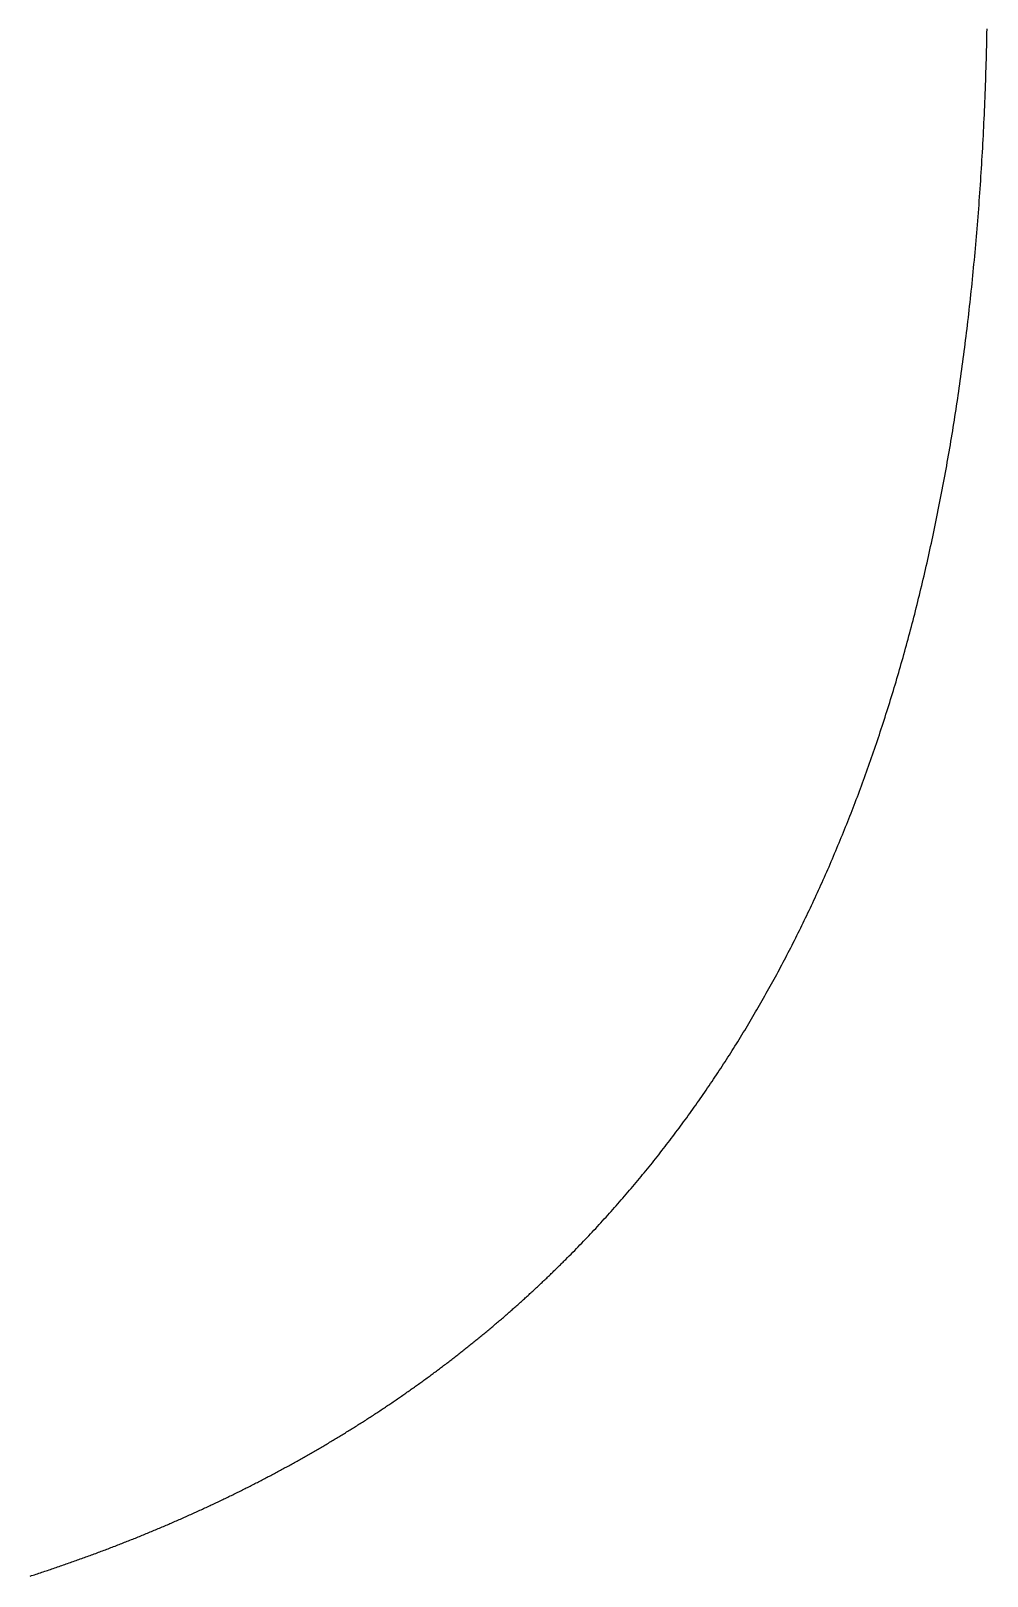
# Model space of a CAD drawing. Extents: x -14 to 314, y -178 to 13.
# Drawn here: x 275.86 to 289.74, y -176.98 to -154.53 of the extents above; entities that cross this region are included whole.
import ezdxf

# ---------------------------------------------------------------- set-up
doc = ezdxf.new("R2010")
doc.units = 0
doc.layers.add('BLACK', color=7, linetype='CONTINUOUS')

msp = doc.modelspace()

# ---------------------------------------------------------------- linework, layer by layer
at = {"layer": 'BLACK', "linetype": 'CONTINUOUS'}
for p, q in [((289.73663, -154.688118), (289.738035, -154.624765)), ((289.738035, -154.624765), (289.739363, -154.561276)), ((289.739363, -154.561276), (289.740613, -154.497653)), ((289.730244, -154.940187), (289.731955, -154.877371)), ((289.731955, -154.877371), (289.73359, -154.814421)), ((289.73359, -154.814421), (289.735149, -154.751336)), ((289.735149, -154.751336), (289.73663, -154.688118)), ((289.724653, -155.127836), (289.726593, -155.065419)), ((289.726593, -155.065419), (289.728456, -155.00287)), ((289.728456, -155.00287), (289.730244, -154.940187)), ((289.716139, -155.376178), (289.71838, -155.314291)), ((289.71838, -155.314291), (289.720547, -155.252271)), ((289.720547, -155.252271), (289.722638, -155.19012)), ((289.722638, -155.19012), (289.724653, -155.127836)), ((289.706422, -155.622417), (289.708963, -155.561053)), ((289.708963, -155.561053), (289.71143, -155.499559)), ((289.71143, -155.499559), (289.713822, -155.437934)), ((289.713822, -155.437934), (289.716139, -155.376178)), ((289.698351, -155.805725), (289.701115, -155.744752)), ((289.701115, -155.744752), (289.703806, -155.683649)), ((289.703806, -155.683649), (289.706422, -155.622417)), ((289.686553, -156.048325), (289.689613, -155.987869)), ((289.689613, -155.987869), (289.6926, -155.927283)), ((289.6926, -155.927283), (289.695512, -155.866569)), ((289.695512, -155.866569), (289.698351, -155.805725)), ((289.673581, -156.288871), (289.676934, -156.228926)), ((289.676934, -156.228926), (289.680213, -156.168854)), ((289.680213, -156.168854), (289.68342, -156.108653)), ((289.68342, -156.108653), (289.686553, -156.048325)), ((289.659442, -156.527379), (289.663086, -156.467942)), ((289.663086, -156.467942), (289.666657, -156.408378)), ((289.666657, -156.408378), (289.670155, -156.348688)), ((289.670155, -156.348688), (289.673581, -156.288871)), ((289.648079, -156.704935), (289.651939, -156.645876)), ((289.651939, -156.645876), (289.655727, -156.586691)), ((289.655727, -156.586691), (289.659442, -156.527379)), ((289.631923, -156.939923), (289.636069, -156.881363)), ((289.636069, -156.881363), (289.640144, -156.822679)), ((289.640144, -156.822679), (289.644147, -156.763869)), ((289.644147, -156.763869), (289.648079, -156.704935)), ((289.614626, -157.172922), (289.619057, -157.114857)), ((289.619057, -157.114857), (289.623416, -157.05667)), ((289.623416, -157.05667), (289.627705, -156.998358)), ((289.627705, -156.998358), (289.631923, -156.939923)), ((289.596199, -157.40395), (289.600911, -157.346377)), ((289.600911, -157.346377), (289.605553, -157.288681)), ((289.605553, -157.288681), (289.610125, -157.230863)), ((289.610125, -157.230863), (289.614626, -157.172922)), ((289.576649, -157.633025), (289.581641, -157.575938)), ((289.581641, -157.575938), (289.586564, -157.51873)), ((289.586564, -157.51873), (289.591416, -157.461401)), ((289.591416, -157.461401), (289.596199, -157.40395)), ((289.555986, -157.860162), (289.561256, -157.803558)), ((289.561256, -157.803558), (289.566456, -157.746834)), ((289.566456, -157.746834), (289.571587, -157.68999)), ((289.571587, -157.68999), (289.576649, -157.633025)), ((289.534218, -158.08538), (289.539763, -158.029255)), ((289.539763, -158.029255), (289.54524, -157.97301)), ((289.54524, -157.97301), (289.550647, -157.916646)), ((289.550647, -157.916646), (289.555986, -157.860162)), ((289.511355, -158.308695), (289.517173, -158.253044)), ((289.517173, -158.253044), (289.522923, -158.197274)), ((289.522923, -158.197274), (289.528605, -158.141387)), ((289.528605, -158.141387), (289.534218, -158.08538)), ((289.487403, -158.530123), (289.493493, -158.474942)), ((289.493493, -158.474942), (289.499514, -158.419644)), ((289.499514, -158.419644), (289.505468, -158.364228)), ((289.505468, -158.364228), (289.511355, -158.308695)), ((289.462373, -158.749682), (289.468731, -158.694967)), ((289.468731, -158.694967), (289.475022, -158.640135)), ((289.475022, -158.640135), (289.481246, -158.585188)), ((289.481246, -158.585188), (289.487403, -158.530123)), ((289.436271, -158.967387), (289.442896, -158.913133)), ((289.442896, -158.913133), (289.449455, -158.858765)), ((289.449455, -158.858765), (289.455947, -158.804281)), ((289.455947, -158.804281), (289.462373, -158.749682)), ((289.409106, -159.183254), (289.415997, -159.129458)), ((289.415997, -159.129458), (289.422821, -159.075549)), ((289.422821, -159.075549), (289.429579, -159.021525)), ((289.429579, -159.021525), (289.436271, -158.967387)), ((289.380886, -159.3973), (289.38804, -159.343958)), ((289.38804, -159.343958), (289.395128, -159.290504)), ((289.395128, -159.290504), (289.40215, -159.236936)), ((289.40215, -159.236936), (289.409106, -159.183254)), ((289.34414, -159.662321), (289.351619, -159.609541)), ((289.351619, -159.609541), (289.359034, -159.556649)), ((289.359034, -159.556649), (289.366383, -159.503645)), ((289.366383, -159.503645), (289.373668, -159.450529)), ((289.373668, -159.450529), (289.380886, -159.3973)), ((289.313575, -159.872327), (289.321313, -159.819992)), ((289.321313, -159.819992), (289.328987, -159.767546)), ((289.328987, -159.767546), (289.336596, -159.714989)), ((289.336596, -159.714989), (289.34414, -159.662321)), ((289.281979, -160.080563), (289.289974, -160.028669)), ((289.289974, -160.028669), (289.297905, -159.976665)), ((289.297905, -159.976665), (289.305772, -159.924551)), ((289.305772, -159.924551), (289.313575, -159.872327)), ((289.241048, -160.338394), (289.249361, -160.287045)), ((289.249361, -160.287045), (289.257611, -160.235589)), ((289.257611, -160.235589), (289.265798, -160.184023)), ((289.265798, -160.184023), (289.27392, -160.132348)), ((289.27392, -160.132348), (289.281979, -160.080563)), ((289.207161, -160.542705), (289.215727, -160.491789)), ((289.215727, -160.491789), (289.224231, -160.440765)), ((289.224231, -160.440765), (289.232671, -160.389633)), ((289.232671, -160.389633), (289.241048, -160.338394)), ((289.172268, -160.745296), (289.181085, -160.694808)), ((289.181085, -160.694808), (289.18984, -160.644214)), ((289.18984, -160.644214), (289.198532, -160.593513)), ((289.198532, -160.593513), (289.207161, -160.542705)), ((289.127247, -160.996139), (289.136375, -160.946182)), ((289.136375, -160.946182), (289.145442, -160.896119)), ((289.145442, -160.896119), (289.154446, -160.845951)), ((289.154446, -160.845951), (289.163388, -160.795676)), ((289.163388, -160.795676), (289.172268, -160.745296)), ((289.090114, -161.194915), (289.09949, -161.145378)), ((289.09949, -161.145378), (289.108804, -161.095737)), ((289.108804, -161.095737), (289.118056, -161.04599)), ((289.118056, -161.04599), (289.127247, -160.996139)), ((289.042315, -161.441038), (289.051997, -161.392021)), ((289.051997, -161.392021), (289.061618, -161.3429)), ((289.061618, -161.3429), (289.071178, -161.293676)), ((289.071178, -161.293676), (289.080677, -161.244348)), ((289.080677, -161.244348), (289.090114, -161.194915)), ((289.002976, -161.636075), (289.012902, -161.58747)), ((289.012902, -161.58747), (289.022767, -161.538762)), ((289.022767, -161.538762), (289.032571, -161.489952)), ((289.032571, -161.489952), (289.042315, -161.441038)), ((288.95244, -161.87757), (288.962668, -161.829474)), ((288.962668, -161.829474), (288.972835, -161.781277)), ((288.972835, -161.781277), (288.982943, -161.732979)), ((288.982943, -161.732979), (288.99299, -161.684578)), ((288.99299, -161.684578), (289.002976, -161.636075)), ((288.9004, -162.116533), (288.910928, -162.068942)), ((288.910928, -162.068942), (288.921396, -162.02125)), ((288.921396, -162.02125), (288.931804, -161.973458)), ((288.931804, -161.973458), (288.942152, -161.925564)), ((288.942152, -161.925564), (288.95244, -161.87757)), ((288.846869, -162.352994), (288.857694, -162.3059)), ((288.857694, -162.3059), (288.868459, -162.258708)), ((288.868459, -162.258708), (288.879166, -162.211416)), ((288.879166, -162.211416), (288.889813, -162.164025)), ((288.889813, -162.164025), (288.9004, -162.116533)), ((288.802977, -162.540378), (288.814039, -162.493679)), ((288.814039, -162.493679), (288.825041, -162.446883)), ((288.825041, -162.446883), (288.835984, -162.399988)), ((288.835984, -162.399988), (288.846869, -162.352994)), ((288.74679, -162.772401), (288.758145, -162.726191)), ((288.758145, -162.726191), (288.769441, -162.679884)), ((288.769441, -162.679884), (288.780678, -162.63348)), ((288.780678, -162.63348), (288.791857, -162.586978)), ((288.791857, -162.586978), (288.802977, -162.540378)), ((288.689142, -163.001997), (288.700788, -162.956271)), ((288.700788, -162.956271), (288.712376, -162.910448)), ((288.712376, -162.910448), (288.723906, -162.864529)), ((288.723906, -162.864529), (288.735377, -162.818514)), ((288.735377, -162.818514), (288.74679, -162.772401)), ((288.630045, -163.229194), (288.64198, -163.183945)), ((288.64198, -163.183945), (288.653857, -163.138602)), ((288.653857, -163.138602), (288.665677, -163.093163)), ((288.665677, -163.093163), (288.677438, -163.047628)), ((288.677438, -163.047628), (288.689142, -163.001997)), ((288.569508, -163.454017), (288.58173, -163.409241)), ((288.58173, -163.409241), (288.593895, -163.364371)), ((288.593895, -163.364371), (288.606002, -163.319406)), ((288.606002, -163.319406), (288.618052, -163.274347)), ((288.618052, -163.274347), (288.630045, -163.229194)), ((288.507542, -163.676492), (288.520049, -163.632184)), ((288.520049, -163.632184), (288.532499, -163.587782)), ((288.532499, -163.587782), (288.544892, -163.543287)), ((288.544892, -163.543287), (288.557229, -163.498699)), ((288.557229, -163.498699), (288.569508, -163.454017)), ((288.444155, -163.896646), (288.456945, -163.8528)), ((288.456945, -163.8528), (288.469679, -163.808862)), ((288.469679, -163.808862), (288.482357, -163.764831)), ((288.482357, -163.764831), (288.494978, -163.720708)), ((288.494978, -163.720708), (288.507542, -163.676492)), ((288.379358, -164.114505), (288.392429, -164.071115)), ((288.392429, -164.071115), (288.405445, -164.027635)), ((288.405445, -164.027635), (288.418405, -163.984064)), ((288.418405, -163.984064), (288.431308, -163.940401)), ((288.431308, -163.940401), (288.444155, -163.896646)), ((288.313158, -164.330093), (288.32651, -164.287155)), ((288.32651, -164.287155), (288.339806, -164.244128)), ((288.339806, -164.244128), (288.353046, -164.201011)), ((288.353046, -164.201011), (288.36623, -164.157803)), ((288.36623, -164.157803), (288.379358, -164.114505)), ((288.23188, -164.585836), (288.245565, -164.543435)), ((288.245565, -164.543435), (288.259195, -164.500945)), ((288.259195, -164.500945), (288.272769, -164.458366)), ((288.272769, -164.458366), (288.286288, -164.415698)), ((288.286288, -164.415698), (288.299751, -164.37294)), ((288.299751, -164.37294), (288.313158, -164.330093)), ((288.162625, -164.796517), (288.176587, -164.754557)), ((288.176587, -164.754557), (288.190493, -164.712509)), ((288.190493, -164.712509), (288.204344, -164.670373)), ((288.204344, -164.670373), (288.21814, -164.628149)), ((288.21814, -164.628149), (288.23188, -164.585836)), ((288.091995, -165.005006), (288.106231, -164.963482)), ((288.106231, -164.963482), (288.120412, -164.921872)), ((288.120412, -164.921872), (288.134538, -164.880174)), ((288.134538, -164.880174), (288.148609, -164.838389)), ((288.148609, -164.838389), (288.162625, -164.796517)), ((288.005432, -165.252334), (288.019996, -165.211328)), ((288.019996, -165.211328), (288.034505, -165.170235)), ((288.034505, -165.170235), (288.048959, -165.129057)), ((288.048959, -165.129057), (288.063359, -165.087793)), ((288.063359, -165.087793), (288.077704, -165.046443)), ((288.077704, -165.046443), (288.091995, -165.005006)), ((287.9318, -165.456086), (287.946635, -165.415506)), ((287.946635, -165.415506), (287.961416, -165.374841)), ((287.961416, -165.374841), (287.976142, -165.33409)), ((287.976142, -165.33409), (287.990814, -165.293255)), ((287.990814, -165.293255), (288.005432, -165.252334)), ((287.841655, -165.697799), (287.856814, -165.657724)), ((287.856814, -165.657724), (287.871919, -165.617564)), ((287.871919, -165.617564), (287.88697, -165.577321)), ((287.88697, -165.577321), (287.901968, -165.536994)), ((287.901968, -165.536994), (287.916911, -165.496582)), ((287.916911, -165.496582), (287.9318, -165.456086)), ((287.749571, -165.936506), (287.765053, -165.896929)), ((287.765053, -165.896929), (287.78048, -165.857269)), ((287.78048, -165.857269), (287.795855, -165.817526)), ((287.795855, -165.817526), (287.811175, -165.7777)), ((287.811175, -165.7777), (287.826442, -165.737791)), ((287.826442, -165.737791), (287.841655, -165.697799)), ((287.671361, -166.13316), (287.68711, -166.093993)), ((287.68711, -166.093993), (287.702806, -166.054744)), ((287.702806, -166.054744), (287.718448, -166.015414)), ((287.718448, -166.015414), (287.734036, -165.976001)), ((287.734036, -165.976001), (287.749571, -165.936506)), ((287.575749, -166.366458), (287.591817, -166.327777)), ((287.591817, -166.327777), (287.607833, -166.289015)), ((287.607833, -166.289015), (287.623795, -166.250173)), ((287.623795, -166.250173), (287.639703, -166.21125)), ((287.639703, -166.21125), (287.655559, -166.172246)), ((287.655559, -166.172246), (287.671361, -166.13316)), ((287.478225, -166.596859), (287.494611, -166.558658)), ((287.494611, -166.558658), (287.510945, -166.520378)), ((287.510945, -166.520378), (287.527225, -166.482018)), ((287.527225, -166.482018), (287.543453, -166.443578)), ((287.543453, -166.443578), (287.559627, -166.405058)), ((287.559627, -166.405058), (287.575749, -166.366458)), ((287.378796, -166.824401), (287.395499, -166.786674)), ((287.395499, -166.786674), (287.41215, -166.748869)), ((287.41215, -166.748869), (287.428748, -166.710985)), ((287.428748, -166.710985), (287.445293, -166.673022)), ((287.445293, -166.673022), (287.461785, -166.63498)), ((287.461785, -166.63498), (287.478225, -166.596859)), ((287.27747, -167.049122), (287.294489, -167.011863)), ((287.294489, -167.011863), (287.311455, -166.974527)), ((287.311455, -166.974527), (287.328369, -166.937112)), ((287.328369, -166.937112), (287.345231, -166.89962)), ((287.345231, -166.89962), (287.36204, -166.86205)), ((287.36204, -166.86205), (287.378796, -166.824401)), ((287.174253, -167.271058), (287.191587, -167.234261)), ((287.191587, -167.234261), (287.208868, -167.197387)), ((287.208868, -167.197387), (287.226097, -167.160436)), ((287.226097, -167.160436), (287.243274, -167.123409)), ((287.243274, -167.123409), (287.260398, -167.086304)), ((287.260398, -167.086304), (287.27747, -167.049122)), ((287.069151, -167.490244), (287.086798, -167.453903)), ((287.086798, -167.453903), (287.104394, -167.417485)), ((287.104394, -167.417485), (287.121937, -167.380993)), ((287.121937, -167.380993), (287.139428, -167.344424)), ((287.139428, -167.344424), (287.156867, -167.307779)), ((287.156867, -167.307779), (287.174253, -167.271058)), ((286.962168, -167.706716), (286.980129, -167.670824)), ((286.980129, -167.670824), (286.998037, -167.634858)), ((286.998037, -167.634858), (287.015894, -167.598817)), ((287.015894, -167.598817), (287.033698, -167.562701)), ((287.033698, -167.562701), (287.051451, -167.52651)), ((287.051451, -167.52651), (287.069151, -167.490244)), ((286.853308, -167.920508), (286.871582, -167.885061)), ((286.871582, -167.885061), (286.889803, -167.84954)), ((286.889803, -167.84954), (286.907972, -167.813945)), ((286.907972, -167.813945), (286.92609, -167.778276)), ((286.92609, -167.778276), (286.944155, -167.742533)), ((286.944155, -167.742533), (286.962168, -167.706716)), ((286.723938, -168.16659), (286.742576, -168.131653)), ((286.742576, -168.131653), (286.761161, -168.096645)), ((286.761161, -168.096645), (286.779695, -168.061564)), ((286.779695, -168.061564), (286.798176, -168.026409)), ((286.798176, -168.026409), (286.816606, -167.991182)), ((286.816606, -167.991182), (286.834983, -167.955882)), ((286.834983, -167.955882), (286.853308, -167.920508)), ((286.611023, -168.37469), (286.629972, -168.340186)), ((286.629972, -168.340186), (286.648869, -168.305611)), ((286.648869, -168.305611), (286.667715, -168.270964)), ((286.667715, -168.270964), (286.686508, -168.236244)), ((286.686508, -168.236244), (286.705249, -168.201453)), ((286.705249, -168.201453), (286.723938, -168.16659)), ((286.476927, -168.614221), (286.496239, -168.580215)), ((286.496239, -168.580215), (286.5155, -168.546138)), ((286.5155, -168.546138), (286.534708, -168.511991)), ((286.534708, -168.511991), (286.553865, -168.477772)), ((286.553865, -168.477772), (286.57297, -168.443483)), ((286.57297, -168.443483), (286.592023, -168.409122)), ((286.592023, -168.409122), (286.611023, -168.37469)), ((286.340288, -168.850298), (286.359964, -168.816782)), ((286.359964, -168.816782), (286.379587, -168.783197)), ((286.379587, -168.783197), (286.399159, -168.749542)), ((286.399159, -168.749542), (286.418679, -168.715817)), ((286.418679, -168.715817), (286.438147, -168.682022)), ((286.438147, -168.682022), (286.457563, -168.648157)), ((286.457563, -168.648157), (286.476927, -168.614221)), ((286.221145, -169.049937), (286.241132, -169.016836)), ((286.241132, -169.016836), (286.261067, -168.983667)), ((286.261067, -168.983667), (286.28095, -168.950428)), ((286.28095, -168.950428), (286.300781, -168.917121)), ((286.300781, -168.917121), (286.320561, -168.883744)), ((286.320561, -168.883744), (286.340288, -168.850298)), ((286.079781, -169.279727), (286.100132, -169.247104)), ((286.100132, -169.247104), (286.120431, -169.214413)), ((286.120431, -169.214413), (286.140677, -169.181654)), ((286.140677, -169.181654), (286.160872, -169.148827)), ((286.160872, -169.148827), (286.181015, -169.115932)), ((286.181015, -169.115932), (286.201106, -169.082969)), ((286.201106, -169.082969), (286.221145, -169.049937)), ((285.93587, -169.506199), (285.956585, -169.474047)), ((285.956585, -169.474047), (285.977248, -169.441829)), ((285.977248, -169.441829), (285.997859, -169.409543)), ((285.997859, -169.409543), (286.018417, -169.37719)), ((286.018417, -169.37719), (286.038924, -169.34477)), ((286.038924, -169.34477), (286.059379, -169.312282)), ((286.059379, -169.312282), (286.079781, -169.279727)), ((285.789407, -169.729399), (285.810487, -169.697712)), ((285.810487, -169.697712), (285.831514, -169.665959)), ((285.831514, -169.665959), (285.85249, -169.63414)), ((285.85249, -169.63414), (285.873413, -169.602254)), ((285.873413, -169.602254), (285.894284, -169.570302)), ((285.894284, -169.570302), (285.915103, -169.538284)), ((285.915103, -169.538284), (285.93587, -169.506199)), ((285.640385, -169.949371), (285.661831, -169.918143)), ((285.661831, -169.918143), (285.683224, -169.886849)), ((285.683224, -169.886849), (285.704565, -169.85549)), ((285.704565, -169.85549), (285.725854, -169.824066)), ((285.725854, -169.824066), (285.747091, -169.792576)), ((285.747091, -169.792576), (285.768275, -169.76102)), ((285.768275, -169.76102), (285.789407, -169.729399)), ((285.488798, -170.166158), (285.510611, -170.135382)), ((285.510611, -170.135382), (285.532371, -170.104542)), ((285.532371, -170.104542), (285.554079, -170.073637)), ((285.554079, -170.073637), (285.575734, -170.042668)), ((285.575734, -170.042668), (285.597337, -170.011634)), ((285.597337, -170.011634), (285.618887, -169.980535)), ((285.618887, -169.980535), (285.640385, -169.949371)), ((285.312402, -170.410069), (285.334636, -170.379802)), ((285.334636, -170.379802), (285.356817, -170.349473)), ((285.356817, -170.349473), (285.378945, -170.31908)), ((285.378945, -170.31908), (285.401021, -170.288623)), ((285.401021, -170.288623), (285.423044, -170.258103)), ((285.423044, -170.258103), (285.445015, -170.227518)), ((285.445015, -170.227518), (285.466932, -170.19687)), ((285.466932, -170.19687), (285.488798, -170.166158)), ((285.155284, -170.620169), (285.177888, -170.590343)), ((285.177888, -170.590343), (285.200439, -170.560454)), ((285.200439, -170.560454), (285.222938, -170.530503)), ((285.222938, -170.530503), (285.245383, -170.500489)), ((285.245383, -170.500489), (285.267775, -170.470412)), ((285.267775, -170.470412), (285.290115, -170.440272)), ((285.290115, -170.440272), (285.312402, -170.410069)), ((284.972538, -170.856542), (284.995567, -170.827212)), ((284.995567, -170.827212), (285.018544, -170.79782)), ((285.018544, -170.79782), (285.041467, -170.768367)), ((285.041467, -170.768367), (285.064336, -170.738852)), ((285.064336, -170.738852), (285.087153, -170.709274)), ((285.087153, -170.709274), (285.109916, -170.679635)), ((285.109916, -170.679635), (285.132627, -170.649933)), ((285.132627, -170.649933), (285.155284, -170.620169)), ((284.786377, -171.088976), (284.809834, -171.060135)), ((284.809834, -171.060135), (284.833238, -171.031234)), ((284.833238, -171.031234), (284.856589, -171.002271)), ((284.856589, -171.002271), (284.879885, -170.973248)), ((284.879885, -170.973248), (284.903129, -170.944163)), ((284.903129, -170.944163), (284.926319, -170.915018)), ((284.926319, -170.915018), (284.949455, -170.88581)), ((284.949455, -170.88581), (284.972538, -170.856542)), ((284.620666, -171.289166), (284.644501, -171.260748)), ((284.644501, -171.260748), (284.668281, -171.232271)), ((284.668281, -171.232271), (284.692008, -171.203732)), ((284.692008, -171.203732), (284.715681, -171.175134)), ((284.715681, -171.175134), (284.7393, -171.146475)), ((284.7393, -171.146475), (284.762865, -171.117756)), ((284.762865, -171.117756), (284.786377, -171.088976)), ((284.428038, -171.514357), (284.452306, -171.486417)), ((284.452306, -171.486417), (284.476521, -171.458417)), ((284.476521, -171.458417), (284.50068, -171.430358)), ((284.50068, -171.430358), (284.524786, -171.402239)), ((284.524786, -171.402239), (284.548837, -171.37406)), ((284.548837, -171.37406), (284.572834, -171.345822)), ((284.572834, -171.345822), (284.596777, -171.317524)), ((284.596777, -171.317524), (284.620666, -171.289166)), ((284.20716, -171.763168), (284.231921, -171.735757)), ((284.231921, -171.735757), (284.256628, -171.708288)), ((284.256628, -171.708288), (284.281279, -171.68076)), ((284.281279, -171.68076), (284.305876, -171.653174)), ((284.305876, -171.653174), (284.330417, -171.625528)), ((284.330417, -171.625528), (284.354904, -171.597824)), ((284.354904, -171.597824), (284.379337, -171.570061)), ((284.379337, -171.570061), (284.403714, -171.542239)), ((284.403714, -171.542239), (284.428038, -171.514357)), ((284.007084, -171.980359), (284.032287, -171.953413)), ((284.032287, -171.953413), (284.057435, -171.92641)), ((284.057435, -171.92641), (284.082527, -171.899348)), ((284.082527, -171.899348), (284.107564, -171.872228)), ((284.107564, -171.872228), (284.132546, -171.845051)), ((284.132546, -171.845051), (284.157472, -171.817815)), ((284.157472, -171.817815), (284.182344, -171.790521)), ((284.182344, -171.790521), (284.20716, -171.763168)), ((283.803452, -172.193856), (283.829102, -172.16737)), ((283.829102, -172.16737), (283.854695, -172.140826)), ((283.854695, -172.140826), (283.880233, -172.114225)), ((283.880233, -172.114225), (283.905715, -172.087567)), ((283.905715, -172.087567), (283.93114, -172.060851)), ((283.93114, -172.060851), (283.95651, -172.034078)), ((283.95651, -172.034078), (283.981825, -172.007248)), ((283.981825, -172.007248), (284.007084, -171.980359)), ((283.583159, -172.416695), (283.596231, -172.4037)), ((283.596231, -172.4037), (283.609288, -172.390691)), ((283.609288, -172.390691), (283.622331, -172.377668)), ((283.622331, -172.377668), (283.648375, -172.35158)), ((283.648375, -172.35158), (283.674362, -172.325434)), ((283.674362, -172.325434), (283.700293, -172.299232)), ((283.700293, -172.299232), (283.726167, -172.272974)), ((283.726167, -172.272974), (283.751985, -172.246658)), ((283.751985, -172.246658), (283.777747, -172.220286)), ((283.777747, -172.220286), (283.803452, -172.193856)), ((283.358768, -172.635458), (283.372082, -172.622702)), ((283.372082, -172.622702), (283.385381, -172.609932)), ((283.385381, -172.609932), (283.398666, -172.597147)), ((283.398666, -172.597147), (283.411937, -172.584349)), ((283.411937, -172.584349), (283.425194, -172.571537)), ((283.425194, -172.571537), (283.438436, -172.558711)), ((283.438436, -172.558711), (283.451664, -172.54587)), ((283.451664, -172.54587), (283.464877, -172.533016)), ((283.464877, -172.533016), (283.478077, -172.520148)), ((283.478077, -172.520148), (283.491262, -172.507265)), ((283.491262, -172.507265), (283.504433, -172.494369)), ((283.504433, -172.494369), (283.517589, -172.481459)), ((283.517589, -172.481459), (283.530732, -172.468534)), ((283.530732, -172.468534), (283.54386, -172.455595)), ((283.54386, -172.455595), (283.556974, -172.442643)), ((283.556974, -172.442643), (283.570074, -172.429676)), ((283.570074, -172.429676), (283.583159, -172.416695)), ((283.116655, -172.862696), (283.130229, -172.850189)), ((283.130229, -172.850189), (283.143788, -172.837669)), ((283.143788, -172.837669), (283.157333, -172.825135)), ((283.157333, -172.825135), (283.170863, -172.812587)), ((283.170863, -172.812587), (283.184378, -172.800025)), ((283.184378, -172.800025), (283.19788, -172.787449)), ((283.19788, -172.787449), (283.211366, -172.77486)), ((283.211366, -172.77486), (283.224839, -172.762256)), ((283.224839, -172.762256), (283.238296, -172.749639)), ((283.238296, -172.749639), (283.25174, -172.737008)), ((283.25174, -172.737008), (283.265169, -172.724363)), ((283.265169, -172.724363), (283.278583, -172.711704)), ((283.278583, -172.711704), (283.291983, -172.699031)), ((283.291983, -172.699031), (283.305369, -172.686344)), ((283.305369, -172.686344), (283.31874, -172.673644)), ((283.31874, -172.673644), (283.332097, -172.660929)), ((283.332097, -172.660929), (283.34544, -172.648201)), ((283.34544, -172.648201), (283.358768, -172.635458)), ((282.869832, -173.085461), (282.883669, -173.073202)), ((282.883669, -173.073202), (282.897491, -173.060929)), ((282.897491, -173.060929), (282.911299, -173.048642)), ((282.911299, -173.048642), (282.925092, -173.036342)), ((282.925092, -173.036342), (282.93887, -173.024028)), ((282.93887, -173.024028), (282.952634, -173.0117)), ((282.952634, -173.0117), (282.966382, -172.999359)), ((282.966382, -172.999359), (282.980117, -172.987003)), ((282.980117, -172.987003), (282.993836, -172.974635)), ((282.993836, -172.974635), (283.007541, -172.962252)), ((283.007541, -172.962252), (283.021232, -172.949856)), ((283.021232, -172.949856), (283.034907, -172.937445)), ((283.034907, -172.937445), (283.048568, -172.925022)), ((283.048568, -172.925022), (283.062215, -172.912584)), ((283.062215, -172.912584), (283.075847, -172.900133)), ((283.075847, -172.900133), (283.089464, -172.887667)), ((283.089464, -172.887667), (283.103067, -172.875189)), ((283.103067, -172.875189), (283.116655, -172.862696)), ((282.604113, -173.3158), (282.618232, -173.303799)), ((282.618232, -173.303799), (282.632336, -173.291784)), ((282.632336, -173.291784), (282.646426, -173.279756)), ((282.646426, -173.279756), (282.6605, -173.267715)), ((282.6605, -173.267715), (282.67456, -173.25566)), ((282.67456, -173.25566), (282.688604, -173.243591)), ((282.688604, -173.243591), (282.702634, -173.231509)), ((282.702634, -173.231509), (282.716648, -173.219413)), ((282.716648, -173.219413), (282.730648, -173.207304)), ((282.730648, -173.207304), (282.744633, -173.195181)), ((282.744633, -173.195181), (282.758604, -173.183044)), ((282.758604, -173.183044), (282.772559, -173.170894)), ((282.772559, -173.170894), (282.786499, -173.15873)), ((282.786499, -173.15873), (282.800425, -173.146553)), ((282.800425, -173.146553), (282.814336, -173.134362)), ((282.814336, -173.134362), (282.828232, -173.122157)), ((282.828232, -173.122157), (282.842114, -173.109939)), ((282.842114, -173.109939), (282.85598, -173.097707)), ((282.85598, -173.097707), (282.869832, -173.085461)), ((282.332992, -173.541252), (282.347397, -173.529508)), ((282.347397, -173.529508), (282.361788, -173.517749)), ((282.361788, -173.517749), (282.376163, -173.505978)), ((282.376163, -173.505978), (282.390523, -173.494192)), ((282.390523, -173.494192), (282.404868, -173.482394)), ((282.404868, -173.482394), (282.419198, -173.470582)), ((282.419198, -173.470582), (282.433512, -173.458757)), ((282.433512, -173.458757), (282.447812, -173.446917)), ((282.447812, -173.446917), (282.462096, -173.435065)), ((282.462096, -173.435065), (282.476366, -173.423199)), ((282.476366, -173.423199), (282.49062, -173.41132)), ((282.49062, -173.41132), (282.504859, -173.399427)), ((282.504859, -173.399427), (282.519083, -173.387521)), ((282.519083, -173.387521), (282.533293, -173.375601)), ((282.533293, -173.375601), (282.547487, -173.363668)), ((282.547487, -173.363668), (282.561666, -173.351721)), ((282.561666, -173.351721), (282.57583, -173.339761)), ((282.57583, -173.339761), (282.589979, -173.327787)), ((282.589979, -173.327787), (282.604113, -173.3158)), ((282.056381, -173.761862), (282.071078, -173.750371)), ((282.071078, -173.750371), (282.085759, -173.738867)), ((282.085759, -173.738867), (282.100425, -173.727349)), ((282.100425, -173.727349), (282.115075, -173.715819)), ((282.115075, -173.715819), (282.129711, -173.704274)), ((282.129711, -173.704274), (282.14433, -173.692717)), ((282.14433, -173.692717), (282.158935, -173.681145)), ((282.158935, -173.681145), (282.173523, -173.669562)), ((282.173523, -173.669562), (282.188097, -173.657964)), ((282.188097, -173.657964), (282.202655, -173.646353)), ((282.202655, -173.646353), (282.217198, -173.634728)), ((282.217198, -173.634728), (282.231726, -173.623091)), ((282.231726, -173.623091), (282.246238, -173.61144)), ((282.246238, -173.61144), (282.260735, -173.599776)), ((282.260735, -173.599776), (282.275217, -173.588097)), ((282.275217, -173.588097), (282.289683, -173.576407)), ((282.289683, -173.576407), (282.304135, -173.564702)), ((282.304135, -173.564702), (282.31857, -173.552984)), ((282.31857, -173.552984), (282.332992, -173.541252)), ((281.759183, -173.988892), (281.774192, -173.977666)), ((281.774192, -173.977666), (281.789184, -173.966427)), ((281.789184, -173.966427), (281.804161, -173.955175)), ((281.804161, -173.955175), (281.819122, -173.94391)), ((281.819122, -173.94391), (281.834068, -173.932631)), ((281.834068, -173.932631), (281.848998, -173.92134)), ((281.848998, -173.92134), (281.863913, -173.910034)), ((281.863913, -173.910034), (281.878811, -173.898716)), ((281.878811, -173.898716), (281.893694, -173.887384)), ((281.893694, -173.887384), (281.908561, -173.87604)), ((281.908561, -173.87604), (281.923414, -173.864682)), ((281.923414, -173.864682), (281.93825, -173.853311)), ((281.93825, -173.853311), (281.953071, -173.841926)), ((281.953071, -173.841926), (281.967875, -173.830528)), ((281.967875, -173.830528), (281.982666, -173.819117)), ((281.982666, -173.819117), (281.997439, -173.807693)), ((281.997439, -173.807693), (282.012198, -173.796255)), ((282.012198, -173.796255), (282.026941, -173.784804)), ((282.026941, -173.784804), (282.041669, -173.773339)), ((282.041669, -173.773339), (282.056381, -173.761862)), ((281.455691, -174.210635), (281.471018, -174.199672)), ((281.471018, -174.199672), (281.486327, -174.188697)), ((281.486327, -174.188697), (281.501621, -174.177708)), ((281.501621, -174.177708), (281.516898, -174.166707)), ((281.516898, -174.166707), (281.532161, -174.155692)), ((281.532161, -174.155692), (281.547406, -174.144665)), ((281.547406, -174.144665), (281.562637, -174.133623)), ((281.562637, -174.133623), (281.57785, -174.12257)), ((281.57785, -174.12257), (281.593049, -174.111502)), ((281.593049, -174.111502), (281.608231, -174.100422)), ((281.608231, -174.100422), (281.623398, -174.089328)), ((281.623398, -174.089328), (281.638548, -174.078221)), ((281.638548, -174.078221), (281.653683, -174.067101)), ((281.653683, -174.067101), (281.668801, -174.055968)), ((281.668801, -174.055968), (281.683905, -174.044821)), ((281.683905, -174.044821), (281.698991, -174.033662)), ((281.698991, -174.033662), (281.714063, -174.022489)), ((281.714063, -174.022489), (281.729118, -174.011303)), ((281.729118, -174.011303), (281.744159, -174.000104)), ((281.744159, -174.000104), (281.759183, -173.988892)), ((281.130125, -174.437808), (281.145789, -174.427122)), ((281.145789, -174.427122), (281.161439, -174.416422)), ((281.161439, -174.416422), (281.177071, -174.405709)), ((281.177071, -174.405709), (281.192689, -174.394982)), ((281.192689, -174.394982), (281.208288, -174.384244)), ((281.208288, -174.384244), (281.223873, -174.373491)), ((281.223873, -174.373491), (281.23944, -174.362726)), ((281.23944, -174.362726), (281.254992, -174.351947)), ((281.254992, -174.351947), (281.270527, -174.341156)), ((281.270527, -174.341156), (281.286047, -174.330351)), ((281.286047, -174.330351), (281.301549, -174.319533)), ((281.301549, -174.319533), (281.317036, -174.308702)), ((281.317036, -174.308702), (281.332506, -174.297859)), ((281.332506, -174.297859), (281.347961, -174.287001)), ((281.347961, -174.287001), (281.363399, -174.276131)), ((281.363399, -174.276131), (281.378822, -174.265247)), ((281.378822, -174.265247), (281.394227, -174.254352)), ((281.394227, -174.254352), (281.409618, -174.243441)), ((281.409618, -174.243441), (281.424991, -174.232519)), ((281.424991, -174.232519), (281.44035, -174.221583)), ((281.44035, -174.221583), (281.455691, -174.210635)), ((280.797348, -174.659219), (280.813361, -174.648805)), ((280.813361, -174.648805), (280.829356, -174.63838)), ((280.829356, -174.63838), (280.845336, -174.62794)), ((280.845336, -174.62794), (280.861297, -174.617489)), ((280.861297, -174.617489), (280.877243, -174.607023)), ((280.877243, -174.607023), (280.893171, -174.596546)), ((280.893171, -174.596546), (280.909084, -174.586054)), ((280.909084, -174.586054), (280.924979, -174.575551)), ((280.924979, -174.575551), (280.940859, -174.565033)), ((280.940859, -174.565033), (280.956721, -174.554503)), ((280.956721, -174.554503), (280.972568, -174.543959)), ((280.972568, -174.543959), (280.988397, -174.533403)), ((280.988397, -174.533403), (281.004211, -174.522833)), ((281.004211, -174.522833), (281.020007, -174.512252)), ((281.020007, -174.512252), (281.035788, -174.501656)), ((281.035788, -174.501656), (281.051551, -174.491048)), ((281.051551, -174.491048), (281.067299, -174.480425)), ((281.067299, -174.480425), (281.083029, -174.469791)), ((281.083029, -174.469791), (281.098745, -174.459143)), ((281.098745, -174.459143), (281.114442, -174.448483)), ((281.114442, -174.448483), (281.130125, -174.437808)), ((280.440834, -174.885014), (280.457218, -174.874886)), ((280.457218, -174.874886), (280.473582, -174.864747)), ((280.473582, -174.864747), (280.489932, -174.854593)), ((280.489932, -174.854593), (280.506263, -174.844428)), ((280.506263, -174.844428), (280.522579, -174.834248)), ((280.522579, -174.834248), (280.538876, -174.824057)), ((280.538876, -174.824057), (280.555158, -174.813852)), ((280.555158, -174.813852), (280.571421, -174.803634)), ((280.571421, -174.803634), (280.587669, -174.793403)), ((280.587669, -174.793403), (280.603898, -174.78316)), ((280.603898, -174.78316), (280.620112, -174.772902)), ((280.620112, -174.772902), (280.636308, -174.762633)), ((280.636308, -174.762633), (280.652488, -174.75235)), ((280.652488, -174.75235), (280.66865, -174.742054)), ((280.66865, -174.742054), (280.684797, -174.731745)), ((280.684797, -174.731745), (280.700925, -174.721424)), ((280.700925, -174.721424), (280.717039, -174.711088)), ((280.717039, -174.711088), (280.733133, -174.700741)), ((280.733133, -174.700741), (280.749213, -174.690379)), ((280.749213, -174.690379), (280.765274, -174.680006)), ((280.765274, -174.680006), (280.781321, -174.669618)), ((280.781321, -174.669618), (280.797348, -174.659219)), ((280.076067, -175.104522), (280.09283, -175.09468)), ((280.09283, -175.09468), (280.109573, -175.084826)), ((280.109573, -175.084826), (280.126302, -175.074958)), ((280.126302, -175.074958), (280.14301, -175.065079)), ((280.14301, -175.065079), (280.159704, -175.055185)), ((280.159704, -175.055185), (280.176378, -175.045279)), ((280.176378, -175.045279), (280.193037, -175.035359)), ((280.193037, -175.035359), (280.209676, -175.025427)), ((280.209676, -175.025427), (280.2263, -175.015482)), ((280.2263, -175.015482), (280.242905, -175.005524)), ((280.242905, -175.005524), (280.259494, -174.995552)), ((280.259494, -174.995552), (280.276064, -174.985569)), ((280.276064, -174.985569), (280.29262, -174.975571)), ((280.29262, -174.975571), (280.309156, -174.965562)), ((280.309156, -174.965562), (280.325676, -174.955538)), ((280.325676, -174.955538), (280.342178, -174.945502)), ((280.342178, -174.945502), (280.358664, -174.935453)), ((280.358664, -174.935453), (280.375131, -174.925391)), ((280.375131, -174.925391), (280.391584, -174.915316)), ((280.391584, -174.915316), (280.408017, -174.905228)), ((280.408017, -174.905228), (280.424435, -174.895127)), ((280.424435, -174.895127), (280.440834, -174.885014)), ((279.668511, -175.336825), (279.685698, -175.327295)), ((279.685698, -175.327295), (279.702864, -175.317752)), ((279.702864, -175.317752), (279.720014, -175.308195)), ((279.720014, -175.308195), (279.737145, -175.298627)), ((279.737145, -175.298627), (279.75426, -175.289044)), ((279.75426, -175.289044), (279.771355, -175.27945)), ((279.771355, -175.27945), (279.788435, -175.269841)), ((279.788435, -175.269841), (279.805494, -175.260221)), ((279.805494, -175.260221), (279.822538, -175.250586)), ((279.822538, -175.250586), (279.839562, -175.24094)), ((279.839562, -175.24094), (279.856571, -175.23128)), ((279.856571, -175.23128), (279.87356, -175.221608)), ((279.87356, -175.221608), (279.890533, -175.211921)), ((279.890533, -175.211921), (279.907486, -175.202223)), ((279.907486, -175.202223), (279.924425, -175.192511)), ((279.924425, -175.192511), (279.941343, -175.182787)), ((279.941343, -175.182787), (279.958246, -175.173048)), ((279.958246, -175.173048), (279.975129, -175.163298)), ((279.975129, -175.163298), (279.991997, -175.153534)), ((279.991997, -175.153534), (280.008845, -175.143758)), ((280.008845, -175.143758), (280.025678, -175.133968)), ((280.025678, -175.133968), (280.042491, -175.124166)), ((280.042491, -175.124166), (280.059289, -175.11435)), ((280.059289, -175.11435), (280.076067, -175.104522)), ((279.250663, -175.561654), (279.268284, -175.552435)), ((279.268284, -175.552435), (279.285883, -175.543204)), ((279.285883, -175.543204), (279.303467, -175.533959)), ((279.303467, -175.533959), (279.32103, -175.524703)), ((279.32103, -175.524703), (279.338578, -175.515431)), ((279.338578, -175.515431), (279.356104, -175.506149)), ((279.356104, -175.506149), (279.373615, -175.496851)), ((279.373615, -175.496851), (279.391105, -175.487543)), ((279.391105, -175.487543), (279.40858, -175.478219)), ((279.40858, -175.478219), (279.426034, -175.468885)), ((279.426034, -175.468885), (279.443472, -175.459536)), ((279.443472, -175.459536), (279.46089, -175.450175)), ((279.46089, -175.450175), (279.478292, -175.4408)), ((279.478292, -175.4408), (279.495673, -175.431413)), ((279.495673, -175.431413), (279.513039, -175.422012)), ((279.513039, -175.422012), (279.530385, -175.412599)), ((279.530385, -175.412599), (279.547715, -175.403172)), ((279.547715, -175.403172), (279.565024, -175.393734)), ((279.565024, -175.393734), (279.582318, -175.384281)), ((279.582318, -175.384281), (279.599591, -175.374816)), ((279.599591, -175.374816), (279.61685, -175.365337)), ((279.61685, -175.365337), (279.634087, -175.355847)), ((279.634087, -175.355847), (279.651309, -175.346342)), ((279.651309, -175.346342), (279.668511, -175.336825)), ((278.822261, -175.778994), (278.840327, -175.770087)), ((278.840327, -175.770087), (278.858371, -175.761169)), ((278.858371, -175.761169), (278.8764, -175.752236)), ((278.8764, -175.752236), (278.894406, -175.743292)), ((278.894406, -175.743292), (278.912397, -175.734333)), ((278.912397, -175.734333), (278.930366, -175.725363)), ((278.930366, -175.725363), (278.94832, -175.716378)), ((278.94832, -175.716378), (278.966251, -175.707381)), ((278.966251, -175.707381), (278.984167, -175.69837)), ((278.984167, -175.69837), (279.002062, -175.689348)), ((279.002062, -175.689348), (279.019941, -175.68031)), ((279.019941, -175.68031), (279.037798, -175.671262)), ((279.037798, -175.671262), (279.05564, -175.662199)), ((279.05564, -175.662199), (279.07346, -175.653124)), ((279.07346, -175.653124), (279.091265, -175.644035)), ((279.091265, -175.644035), (279.109048, -175.634934)), ((279.109048, -175.634934), (279.126816, -175.625819)), ((279.126816, -175.625819), (279.144562, -175.616692)), ((279.144562, -175.616692), (279.162293, -175.607551)), ((279.162293, -175.607551), (279.180003, -175.598398)), ((279.180003, -175.598398), (279.197697, -175.589231)), ((279.197697, -175.589231), (279.21537, -175.580052)), ((279.21537, -175.580052), (279.233027, -175.570859)), ((279.233027, -175.570859), (279.250663, -175.561654)), ((278.345935, -176.005962), (278.364496, -175.997395)), ((278.364496, -175.997395), (278.383035, -175.988817)), ((278.383035, -175.988817), (278.401557, -175.980224)), ((278.401557, -175.980224), (278.420057, -175.97162)), ((278.420057, -175.97162), (278.438541, -175.963001)), ((278.438541, -175.963001), (278.457003, -175.95437)), ((278.457003, -175.95437), (278.475449, -175.945725)), ((278.475449, -175.945725), (278.493872, -175.937068)), ((278.493872, -175.937068), (278.512279, -175.928396)), ((278.512279, -175.928396), (278.530664, -175.919713)), ((278.530664, -175.919713), (278.549033, -175.911016)), ((278.549033, -175.911016), (278.567379, -175.902307)), ((278.567379, -175.902307), (278.58571, -175.893583)), ((278.58571, -175.893583), (278.604019, -175.884847)), ((278.604019, -175.884847), (278.622312, -175.876097)), ((278.622312, -175.876097), (278.640582, -175.867336)), ((278.640582, -175.867336), (278.658837, -175.85856)), ((278.658837, -175.85856), (278.677069, -175.849772)), ((278.677069, -175.849772), (278.695286, -175.84097)), ((278.695286, -175.84097), (278.713481, -175.832156)), ((278.713481, -175.832156), (278.73166, -175.823327)), ((278.73166, -175.823327), (278.749816, -175.814487)), ((278.749816, -175.814487), (278.767958, -175.805633)), ((278.767958, -175.805633), (278.786077, -175.796767)), ((278.786077, -175.796767), (278.80418, -175.787886)), ((278.80418, -175.787886), (278.822261, -175.778994)), ((277.837458, -176.232265), (277.856544, -176.224056)), ((277.856544, -176.224056), (277.875615, -176.215832)), ((277.875615, -176.215832), (277.894662, -176.207596)), ((277.894662, -176.207596), (277.913693, -176.199345)), ((277.913693, -176.199345), (277.9327, -176.191083)), ((277.9327, -176.191083), (277.951692, -176.182806)), ((277.951692, -176.182806), (277.97066, -176.174517)), ((277.97066, -176.174517), (277.989612, -176.166214)), ((277.989612, -176.166214), (278.00854, -176.157899)), ((278.00854, -176.157899), (278.027452, -176.149569)), ((278.027452, -176.149569), (278.046341, -176.141228)), ((278.046341, -176.141228), (278.065214, -176.132871)), ((278.065214, -176.132871), (278.084064, -176.124504)), ((278.084064, -176.124504), (278.102898, -176.116121)), ((278.102898, -176.116121), (278.121708, -176.107727)), ((278.121708, -176.107727), (278.140503, -176.099318)), ((278.140503, -176.099318), (278.159274, -176.090898)), ((278.159274, -176.090898), (278.17803, -176.082462)), ((278.17803, -176.082462), (278.196762, -176.074016)), ((278.196762, -176.074016), (278.215478, -176.065554)), ((278.215478, -176.065554), (278.234172, -176.057081)), ((278.234172, -176.057081), (278.252849, -176.048593)), ((278.252849, -176.048593), (278.271504, -176.040094)), ((278.271504, -176.040094), (278.290143, -176.03158)), ((278.290143, -176.03158), (278.308758, -176.023054)), ((278.308758, -176.023054), (278.327358, -176.014514)), ((278.327358, -176.014514), (278.345935, -176.005962)), ((277.294818, -176.456761), (277.31447, -176.448924)), ((277.31447, -176.448924), (277.334106, -176.441072)), ((277.334106, -176.441072), (277.353716, -176.433208)), ((277.353716, -176.433208), (277.373311, -176.42533)), ((277.373311, -176.42533), (277.392881, -176.417439)), ((277.392881, -176.417439), (277.412435, -176.409533)), ((277.412435, -176.409533), (277.431964, -176.401616)), ((277.431964, -176.401616), (277.451478, -176.393684)), ((277.451478, -176.393684), (277.470966, -176.38574)), ((277.470966, -176.38574), (277.490439, -176.377781)), ((277.490439, -176.377781), (277.509887, -176.369811)), ((277.509887, -176.369811), (277.529319, -176.361825)), ((277.529319, -176.361825), (277.548726, -176.353828)), ((277.548726, -176.353828), (277.568118, -176.345816)), ((277.568118, -176.345816), (277.587485, -176.337793)), ((277.587485, -176.337793), (277.606836, -176.329754)), ((277.606836, -176.329754), (277.626163, -176.321704)), ((277.626163, -176.321704), (277.645474, -176.313638)), ((277.645474, -176.313638), (277.66476, -176.305562)), ((277.66476, -176.305562), (277.684031, -176.29747)), ((277.684031, -176.29747), (277.703277, -176.289367)), ((277.703277, -176.289367), (277.722507, -176.281248)), ((277.722507, -176.281248), (277.741714, -176.273118)), ((277.741714, -176.273118), (277.760904, -176.264973)), ((277.760904, -176.264973), (277.78007, -176.256817)), ((277.78007, -176.256817), (277.799221, -176.248646)), ((277.799221, -176.248646), (277.818347, -176.240463)), ((277.818347, -176.240463), (277.837458, -176.232265)), ((276.715831, -176.678225), (276.736092, -176.670776)), ((276.736092, -176.670776), (276.756327, -176.663315)), ((276.756327, -176.663315), (276.776545, -176.655839)), ((276.776545, -176.655839), (276.796738, -176.648352)), ((276.796738, -176.648352), (276.816914, -176.640849)), ((276.816914, -176.640849), (276.837064, -176.633334)), ((276.837064, -176.633334), (276.857198, -176.625804)), ((276.857198, -176.625804), (276.877306, -176.618263)), ((276.877306, -176.618263), (276.897398, -176.610706)), ((276.897398, -176.610706), (276.917465, -176.603137)), ((276.917465, -176.603137), (276.937515, -176.595553)), ((276.937515, -176.595553), (276.957539, -176.587958)), ((276.957539, -176.587958), (276.977548, -176.580347)), ((276.977548, -176.580347), (276.99753, -176.572724)), ((276.99753, -176.572724), (277.017497, -176.565087)), ((277.017497, -176.565087), (277.037438, -176.557437)), ((277.037438, -176.557437), (277.057363, -176.549772)), ((277.057363, -176.549772), (277.077262, -176.542096)), ((277.077262, -176.542096), (277.097145, -176.534405)), ((277.097145, -176.534405), (277.117003, -176.526702)), ((277.117003, -176.526702), (277.136845, -176.518983)), ((277.136845, -176.518983), (277.156662, -176.511253)), ((277.156662, -176.511253), (277.176462, -176.503508)), ((277.176462, -176.503508), (277.196237, -176.495751)), ((277.196237, -176.495751), (277.215996, -176.487979)), ((277.215996, -176.487979), (277.23573, -176.480196)), ((277.23573, -176.480196), (277.255448, -176.472397)), ((277.255448, -176.472397), (277.275141, -176.464587)), ((277.275141, -176.464587), (277.294818, -176.456761)), ((276.077205, -176.902361), (276.098128, -176.895337)), ((276.098128, -176.895337), (276.119035, -176.888297)), ((276.119035, -176.888297), (276.139914, -176.881246)), ((276.139914, -176.881246), (276.160777, -176.874178)), ((276.160777, -176.874178), (276.181613, -176.867099)), ((276.181613, -176.867099), (276.202432, -176.860005)), ((276.202432, -176.860005), (276.223225, -176.852898)), ((276.223225, -176.852898), (276.244, -176.845776)), ((276.244, -176.845776), (276.264749, -176.838642)), ((276.264749, -176.838642), (276.285481, -176.831493)), ((276.285481, -176.831493), (276.306187, -176.824332)), ((276.306187, -176.824332), (276.326876, -176.817155)), ((276.326876, -176.817155), (276.347538, -176.809966)), ((276.347538, -176.809966), (276.368184, -176.802762)), ((276.368184, -176.802762), (276.388802, -176.795546)), ((276.388802, -176.795546), (276.409405, -176.788315)), ((276.409405, -176.788315), (276.429981, -176.781071)), ((276.429981, -176.781071), (276.45054, -176.773813)), ((276.45054, -176.773813), (276.471073, -176.766542)), ((276.471073, -176.766542), (276.49159, -176.759256)), ((276.49159, -176.759256), (276.51208, -176.751958)), ((276.51208, -176.751958), (276.532553, -176.744645)), ((276.532553, -176.744645), (276.553001, -176.73732)), ((276.553001, -176.73732), (276.573432, -176.72998)), ((276.573432, -176.72998), (276.593836, -176.722628)), ((276.593836, -176.722628), (276.614224, -176.71526)), ((276.614224, -176.71526), (276.634586, -176.707881)), ((276.634586, -176.707881), (276.654932, -176.700486)), ((276.654932, -176.700486), (276.675251, -176.69308)), ((276.675251, -176.69308), (276.695554, -176.685658)), ((276.695554, -176.685658), (276.715831, -176.678225)), ((275.845566, -176.978728), (275.866737, -176.971854)), ((275.866737, -176.971854), (275.88788, -176.964967)), ((275.88788, -176.964967), (275.909007, -176.958066)), ((275.909007, -176.958066), (275.930106, -176.951152)), ((275.930106, -176.951152), (275.951189, -176.944222)), ((275.951189, -176.944222), (275.972244, -176.937281)), ((275.972244, -176.937281), (275.993282, -176.930324)), ((275.993282, -176.930324), (276.014293, -176.923355)), ((276.014293, -176.923355), (276.035288, -176.91637)), ((276.035288, -176.91637), (276.056255, -176.909373)), ((276.056255, -176.909373), (276.077205, -176.902361))]:
    msp.add_line(p, q, dxfattribs=at)

doc.saveas('drawing.dxf')
